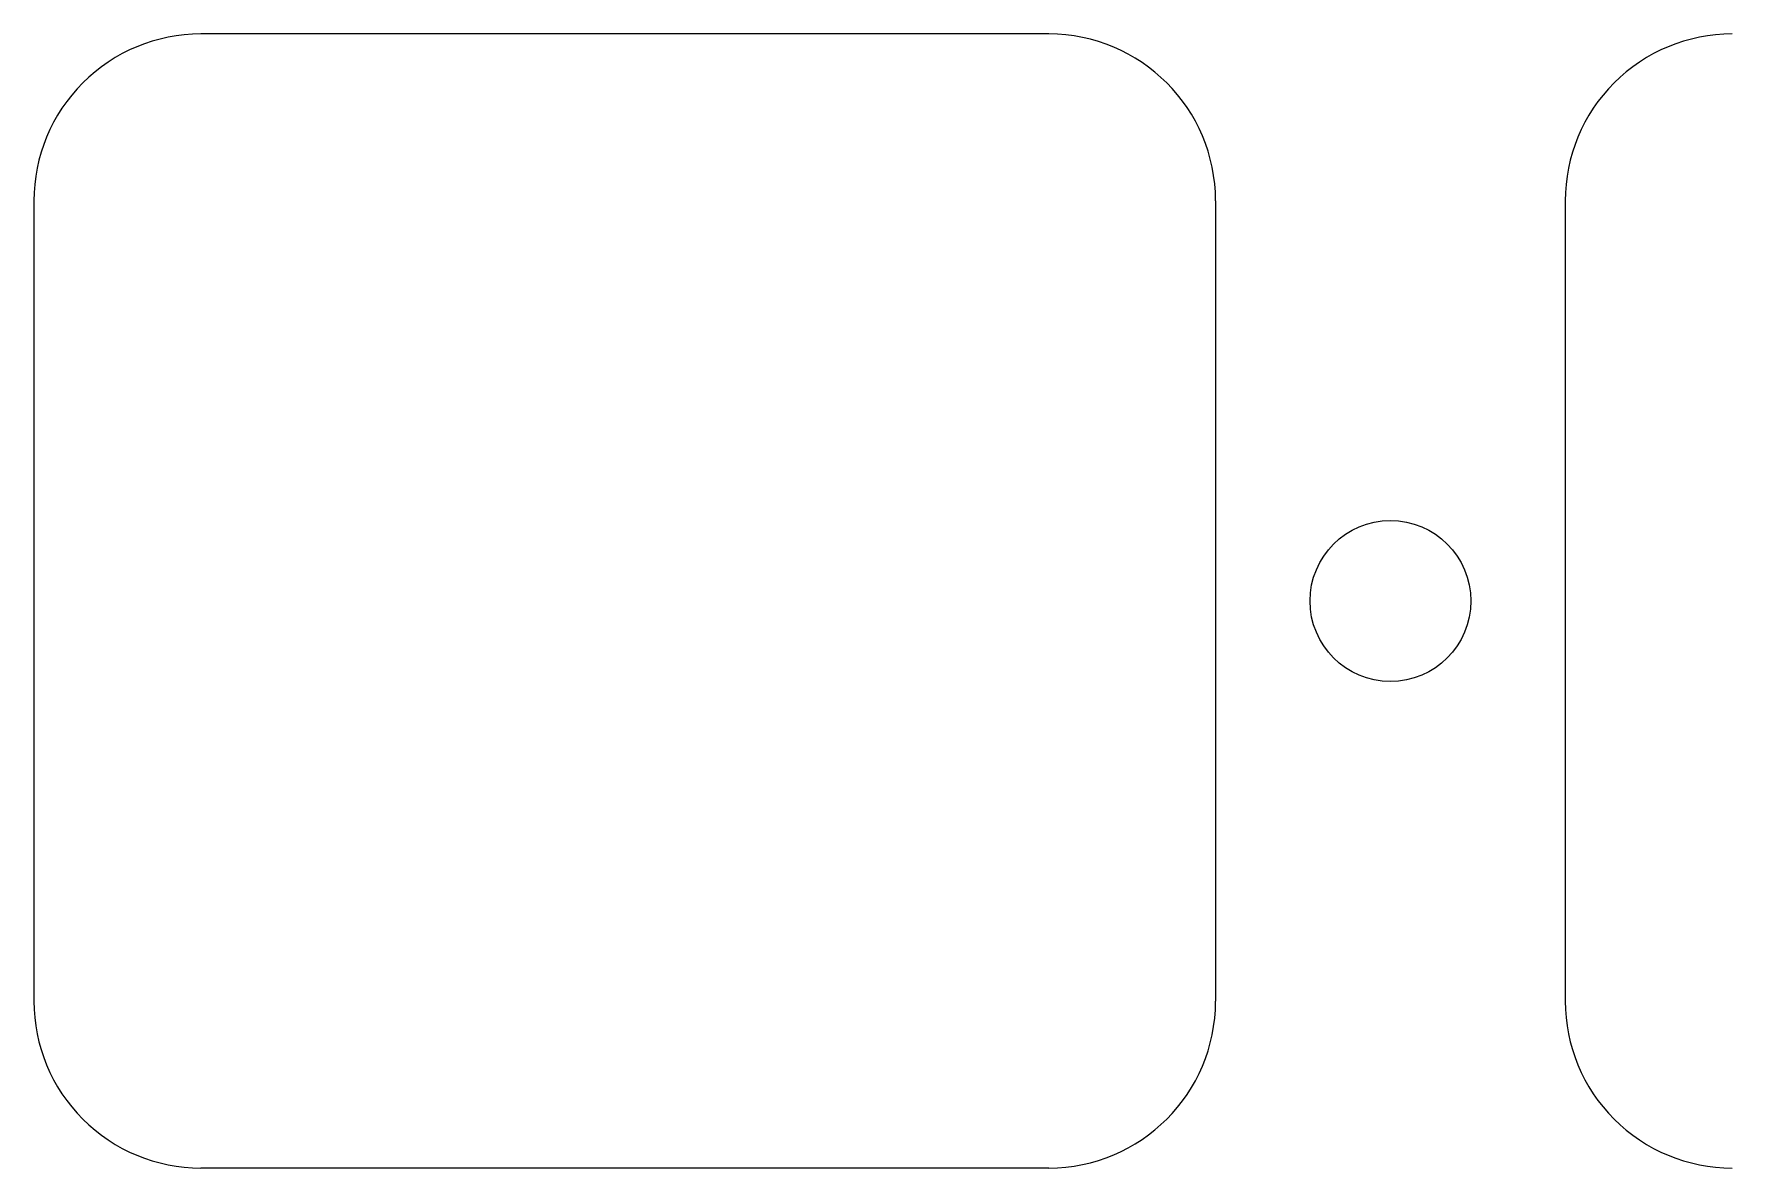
# Model space of a CAD drawing. Header units: millimetres. Extents: x -10 to 277, y -95 to 18.
# Drawn here: x 49.8 to 70.92, y -7.05 to 7.05 of the extents above; entities that cross this region are included whole.
import ezdxf

# ---------------------------------------------------------------- set-up
doc = ezdxf.new("R2010")
doc.units = ezdxf.units.MM
doc.header["$MEASUREMENT"] = 0
doc.layers.add('Edge.Cuts', color=53, linetype='CONTINUOUS')

msp = doc.modelspace()

# ---------------------------------------------------------------- linework, layer by layer
at = {"layer": 'Edge.Cuts', "linetype": 'Continuous'}
for p, q in [((62.425, 7.05), (51.875, 7.05)), ((49.8, 4.975), (49.8, -4.975)), ((64.5, 4.975), (64.5, -4.975)), ((68.85, 4.975), (68.85, -4.975)), ((62.425, -7.05), (51.875, -7.05))]:
    msp.add_line(p, q, dxfattribs=at)
at = {"layer": 'Edge.Cuts'}
msp.add_circle((66.675, 0), 1, dxfattribs=at)
for centre, radius, start, end in [((51.874972, 4.974985), 2.074972, 89.9992269, 179.9995858), ((62.424972, 4.974985), 2.075015, 0.0004142, 89.9992269), ((70.924972, 4.974985), 2.074972, 89.9992269, 179.9995858), ((51.874972, -4.975015), 2.074985, 179.9995858, 270.0007731), ((62.424972, -4.975015), 2.075028, 270.0007731, 0.0004142), ((70.924972, -4.975015), 2.074985, 179.9995858, 270.0007731)]:
    msp.add_arc(centre, radius, start, end, dxfattribs=at)

doc.saveas('drawing.dxf')
